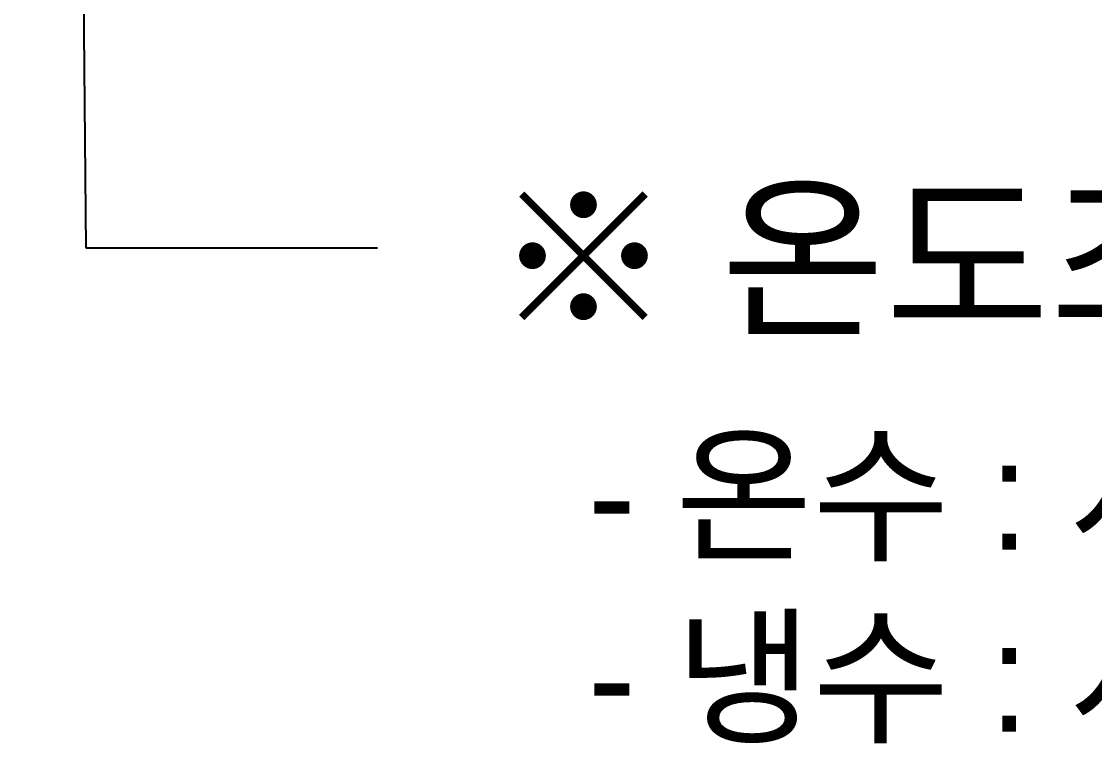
# Model space of a CAD drawing. Header units: millimetres. Extents: x 296 to 1136, y 93 to 687.
# Drawn here: x 674.42 to 723.51, y 236.93 to 269.97 of the extents above; entities that cross this region are included whole.
import ezdxf

# ---------------------------------------------------------------- set-up
doc = ezdxf.new("R2010")
doc.units = ezdxf.units.MM
doc.header["$LTSCALE"] = 0.75
doc.layers.add('DIM', color=3, linetype='Continuous')
doc.layers.add('TEXT', color=2, linetype='Continuous')
doc.styles.get("Standard").update_dxf_attribs({"font": 'arial.ttf'})
doc.dimstyles.new('사본 ISO-25', dxfattribs={"dimtxt": 6, "dimasz": 6, "dimexe": 2.1, "dimexo": 2.1, "dimgap": 2, "dimtad": 1, "dimtih": 1, "dimtoh": 1, "dimdec": 1, "dimdsep": 46, "dimtxsty": 'Standard', "dimcen": 0, "dimclrd": 3, "dimclre": 3, "dimclrt": 4, "dimazin": 2, "dimtp": 0.1, "dimtm": 0.1, "dimtfac": 0.714286, "dimtdec": 1, "dimtmove": 0, "dimatfit": 3, "dimfxl": 1, "dimarcsym": 0})

msp = doc.modelspace()

# ---------------------------------------------------------------- texts
at = {"layer": 'TEXT', "attachment_point": 1}
for s, width, heights, insert, char_height in [('{\\fGulim|b0|i0|c129|p50;※ 온도조절방법}', 70.94453, [0], (696.037, 262.144), 6), ('\\pi-15,l20,t20;{\\fGulim|b0|i0|c129|p50;- 온수 : 시계 방향\\P\\pt20,55;- 냉수 : 시계 반대 방향}', 89.69252, [59.004], (695.334, 250.806), 5)]:
    msp.add_mtext_dynamic_manual_height_columns(s, width=width, gutter_width=17.5, heights=heights, dxfattribs=dict(at, insert=insert, char_height=char_height))

# ---------------------------------------------------------------- leaders
at = {"layer": 'DIM'}
msp.add_leader([(676.416, 356.196), (677.36, 259.617), (690.699, 259.617)], dimstyle='사본 ISO-25', override={"dimasz": 4, "dimgap": 2, "dimtad": 0, "dimldrblk": 'Dot'}, dxfattribs=at)

doc.saveas('drawing.dxf')
